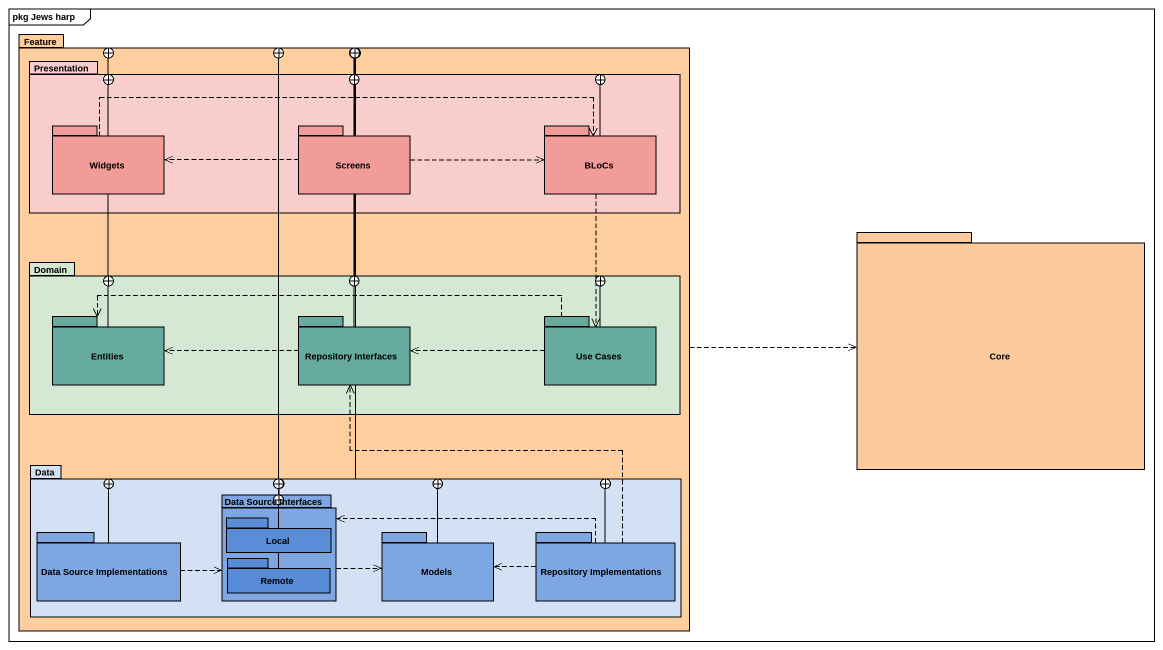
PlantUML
@startuml
mainframe pkg Jews harp
package Feature #FFCE9F {
  package Presentation #F8CECC {
    package Widgets #F19C99 {
    }
    package Screens #F19C99 {
    }
    package BLoCs #F19C99 {
    }
  }
  package Domain #D5E8D4 {
    package Entities #67AB9F {
    }
    package "Repository Interfaces" as Repository_Interfaces #67AB9F {
    }
    package "Use Cases" as Use_Cases #67AB9F {
    }
  }
  package Data #D4E1F5 {
    package "Data Source Interfaces" as Data_Source_Interfaces #7EA6E0 {
      package Local #5A8DD7 {
      }
      package Remote #578BD6 {
      }
    }
    package "Data Source Implementations" as Data_Source_Implementations #7EA6E0 {
    }
    package Models #7EA6E0 {
    }
    package "Repository Implementations" as Repository_Implementations #7EA6E0 {
    }
  }
}
package Core #FCCB9D {
}
Feature .right.> Core
Presentation --+ Feature
Widgets -right-+ Presentation
Widgets .right.> BLoCs
Screens --+ Feature
Screens -up-+ Presentation
Screens .left.> Widgets
Screens .right.> BLoCs
BLoCs -left-+ Presentation
BLoCs ..> Use_Cases
Domain -up-+ Feature
Entities -right-+ Feature
Entities -right-+ Domain
Repository_Interfaces -up-+ Feature
Repository_Interfaces -up-+ Domain
Repository_Interfaces .left.> Entities
Use_Cases -left-+ Domain
Use_Cases .left.> Entities
Use_Cases .left.> Repository_Interfaces
Data -up-+ Feature
Data_Source_Interfaces -right-+ Data
Data_Source_Interfaces .right.> Models
Local -right-+ Data
Local --+ Data_Source_Interfaces
Data_Source_Implementations -right-+ Data
Data_Source_Implementations .right.> Data_Source_Interfaces
Remote -up-+ Feature
Remote -right-+ Data
Remote -up-+ Data_Source_Interfaces
Models -left-+ Data
Repository_Implementations .up.> Repository_Interfaces
Repository_Implementations -left-+ Data
Repository_Implementations .left.> Data_Source_Interfaces
Repository_Implementations .left.> Models
@enduml
